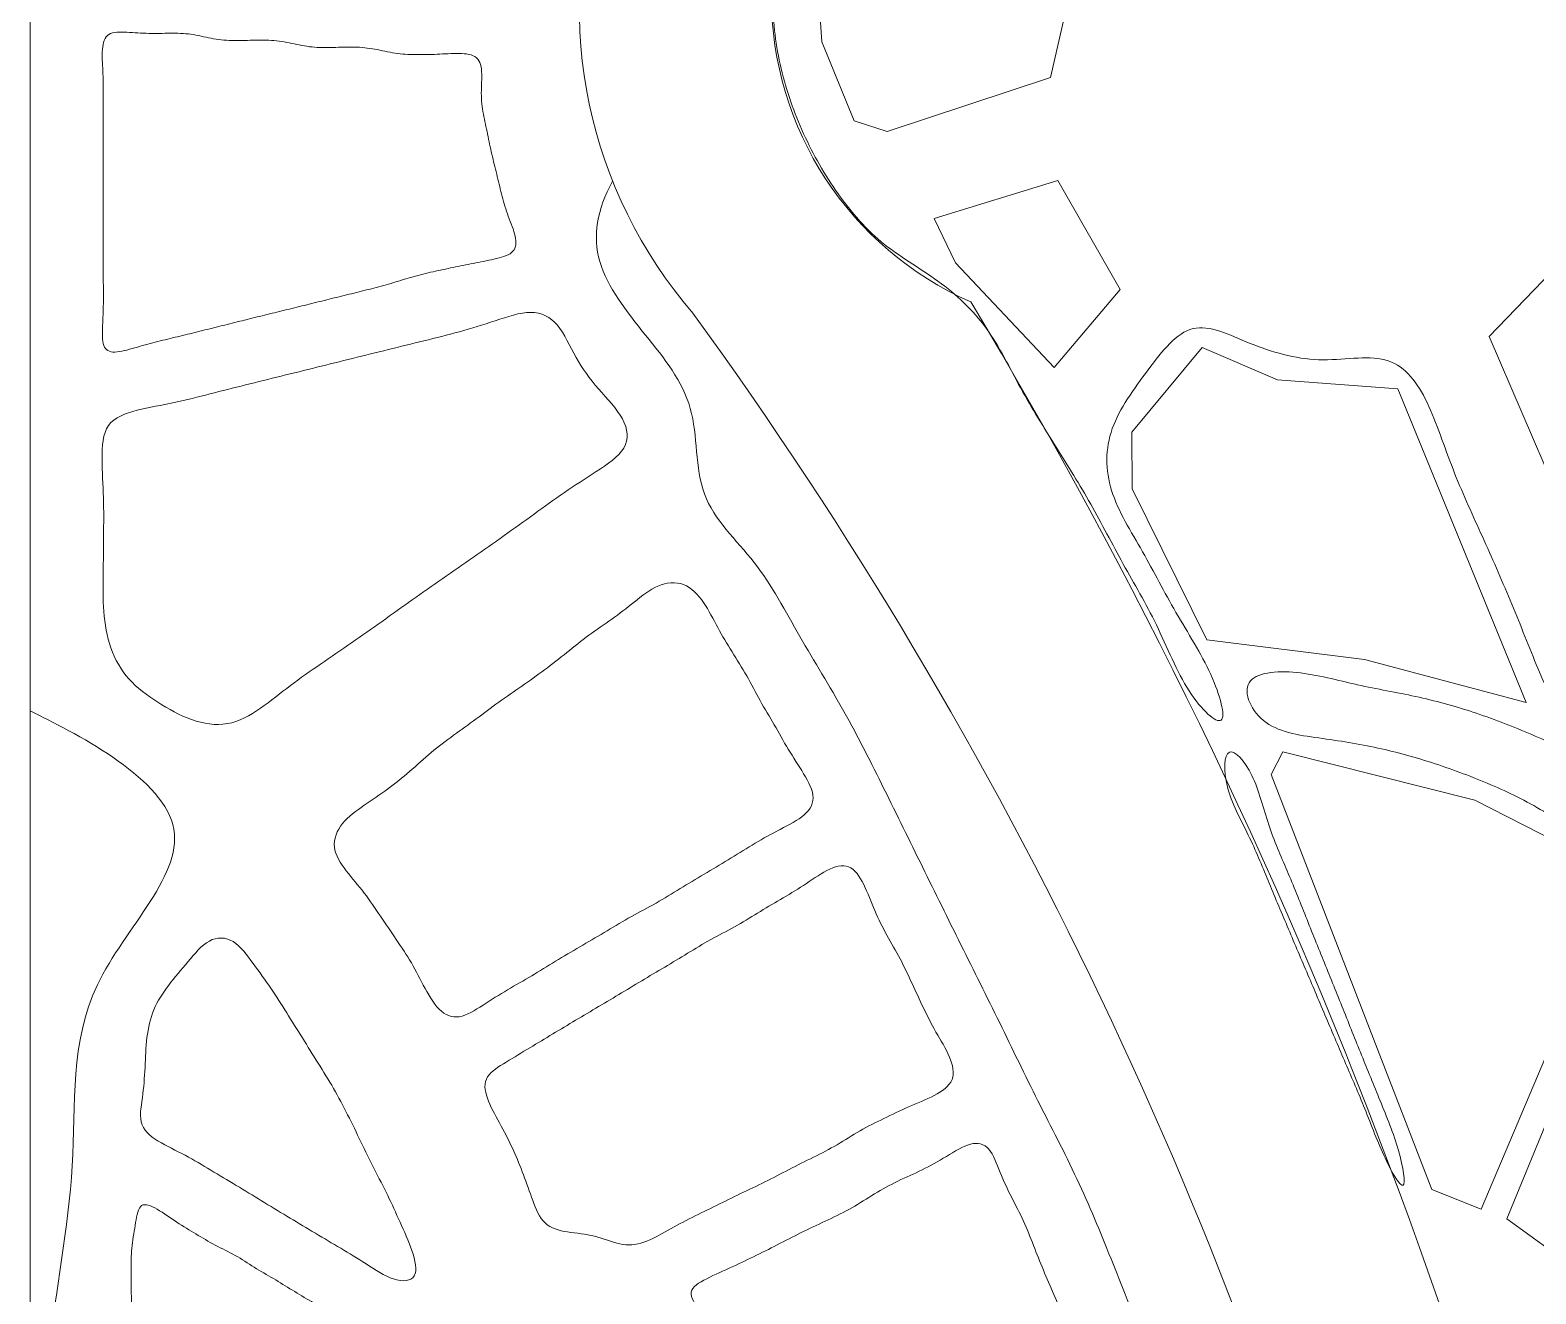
# Model space of a CAD drawing. Header units: inches. Extents: x 36 to 79.2, y 17.3 to 55.9.
# Drawn here: x 36.25 to 43.74, y 41.03 to 47.32 of the extents above; entities that cross this region are included whole.
import ezdxf

# ---------------------------------------------------------------- set-up
doc = ezdxf.new("R2010")
doc.units = ezdxf.units.IN
for name, color, linetype, lineweight in [('01_ORIGINAL_CAD', 7, 'CONTINUOUS', 20), ('02_APPROVED_PDF_OUTLINES', 7, 'CONTINUOUS', 15), ('04_APPROVED_PERIMETER', 7, 'CONTINUOUS', 15), ('10_EXTENSION_MASSES', 7, 'CONTINUOUS', 15), ('15_NEIGHBOURHOOD_CIRCULATION', 7, 'CONTINUOUS', 13)]:
    doc.layers.add(name, color=color, linetype=linetype, lineweight=lineweight)

msp = doc.modelspace()

# ---------------------------------------------------------------- linework, layer by layer
at = {"layer": '01_ORIGINAL_CAD'}
msp.add_line((36.2477, 17.9065), (36.2477, 55.9005), dxfattribs=at)
msp.add_lwpolyline([(44.2832, 37.0838, 0.090917), (40.9305, 45.9685, -0.652582), (40.9305, 49.0108, -0.158741), (45.0035, 48.4251, -0.098355), (47.824, 46.2028), (47.7547, 46.078)], format="xyb", dxfattribs=at)
for centre, radius, start, end in [((41.3118, 47.4341), 2.3302, 105.21607, 220.77153), ((22.064, 33.1953), 21.6191, 354.05829, 36.03187)]:
    msp.add_arc(centre, radius, start, end, dxfattribs=at)
at = {"layer": '02_APPROVED_PDF_OUTLINES'}
for points in [[(42.1156, 48.8275), (42.5279, 48.7742), (42.5463, 48.4821), (42.0754, 48.3181), (41.7021, 48.0207), (41.4607, 47.6668), (41.3279, 47.0855), (40.5143, 46.8165), (40.3496, 46.87), (40.1896, 47.2637), (40.1623, 47.6539), (40.5326, 48.3521), (41.3461, 48.7196)], [(44.1899, 46.8429), (44.8144, 46.8434), (44.8854, 46.7986), (44.8856, 46.6767), (44.2266, 44.2963), (44.1682, 44.2694), (43.5105, 45.7956), (43.9583, 46.259)], [(41.3642, 46.5724), (41.675, 46.0301), (41.3457, 45.6425), (40.8553, 46.1637), (40.7487, 46.3841)], [(42.0824, 45.7409), (42.4577, 45.5804), (43.0562, 45.5357), (43.6963, 43.9738), (42.891, 44.1876), (42.1065, 44.2859), (41.7334, 45.0371), (41.7329, 45.32)], [(42.4844, 43.7282), (43.4405, 43.4873), (44.1757, 43.1121), (43.4709, 41.4507), (43.2266, 41.549), (42.4263, 43.6151)], [(44.3439, 43.0317), (44.601, 42.8384), (44.4433, 42.5962), (43.9402, 41.3617), (43.8289, 41.2362), (43.5985, 41.4028), (44.2062, 42.8794)]]:
    msp.add_lwpolyline(points, close=True, dxfattribs=at)
at = {"layer": '04_APPROVED_PERIMETER'}
for points, knots in [([(41.877, 49.0605), (41.9913, 49.0699), (42.1062, 49.0711), (42.2212, 49.0716), (42.3363, 49.0721), (42.4515, 49.0719), (42.5664, 49.0681), (42.6814, 49.0644), (42.7961, 49.0569), (42.9102, 49.0444), (43.0244, 49.0319), (43.138, 49.0142), (43.2513, 48.9937), (43.3645, 48.9732), (43.4774, 48.95), (43.589, 48.9226), (43.7006, 48.8951), (43.8108, 48.8635), (43.9194, 48.8261), (44.0279, 48.7887), (44.1347, 48.7456), (44.2421, 48.7043), (44.3496, 48.663), (44.4578, 48.6235), (44.565, 48.5816), (44.6723, 48.5397), (44.7786, 48.4955), (44.8814, 48.446), (44.9841, 48.3965), (45.0832, 48.3418), (45.186, 48.2855), (45.2888, 48.2291), (45.3952, 48.1713), (45.493, 48.1098), (45.5907, 48.0483), (45.6798, 47.9832), (45.7112, 47.8947), (45.7426, 47.8062), (45.7163, 47.6943), (45.6793, 47.5833), (45.6423, 47.4723), (45.5947, 47.3623), (45.5453, 47.2566), (45.496, 47.151), (45.445, 47.0497), (45.3963, 46.9463), (45.3477, 46.843), (45.3014, 46.7375), (45.2586, 46.6306), (45.2159, 46.5237), (45.1768, 46.4154), (45.1402, 46.3063), (45.1036, 46.1973), (45.0694, 46.0877), (45.038, 45.9773), (45.0065, 45.8669), (44.9778, 45.7559), (44.9501, 45.6431), (44.9224, 45.5303), (44.8957, 45.4159), (44.8621, 45.3082), (44.8286, 45.2005), (44.7882, 45.0995), (44.7521, 44.9988), (44.716, 44.8981), (44.6841, 44.7978), (44.6631, 44.6896), (44.6422, 44.5813), (44.6321, 44.4651), (44.6149, 44.3499), (44.5977, 44.2346), (44.5735, 44.1202), (44.5452, 44.0015), (44.5169, 43.8829), (44.4846, 43.7599), (44.4208, 43.7022), (44.357, 43.6444), (44.2617, 43.6518), (44.1626, 43.694), (44.0635, 43.7362), (43.9605, 43.8131), (43.8877, 43.9034), (43.815, 43.9936), (43.7724, 44.0972), (43.7296, 44.203), (43.6868, 44.3088), (43.6437, 44.4169), (43.5987, 44.5233), (43.5537, 44.6298), (43.5069, 44.7346), (43.4599, 44.8384), (43.4129, 44.9421), (43.3659, 45.0448), (43.3233, 45.1564), (43.2806, 45.268), (43.2425, 45.3885), (43.193, 45.4856), (43.1435, 45.5828), (43.0827, 45.6567), (42.9921, 45.6802), (42.9014, 45.7036), (42.781, 45.6766), (42.6624, 45.6805), (42.5438, 45.6844), (42.4271, 45.7192), (42.3211, 45.762), (42.2151, 45.8047), (42.1197, 45.8554), (42.0371, 45.8354), (41.9546, 45.8154), (41.8848, 45.7246), (41.814, 45.6303), (41.7431, 45.536), (41.6711, 45.4382), (41.6353, 45.3372), (41.5994, 45.2361), (41.5996, 45.1318), (41.6319, 45.0289), (41.6642, 44.9261), (41.7286, 44.8247), (41.7859, 44.7241), (41.8432, 44.6235), (41.8934, 44.5238), (41.9521, 44.4221), (42.0108, 44.3205), (42.0779, 44.2168), (42.1253, 44.1128), (42.1727, 44.0088), (42.2003, 43.9045), (42.1768, 43.8863), (42.1534, 43.8681), (42.0788, 43.936), (42.0173, 44.0315), (41.9558, 44.1271), (41.9075, 44.2502), (41.8546, 44.3596), (41.8017, 44.4689), (41.7443, 44.5643), (41.6895, 44.6632), (41.6348, 44.7621), (41.5827, 44.8644), (41.5278, 44.9614), (41.4729, 45.0584), (41.4151, 45.1502), (41.3557, 45.2447), (41.2963, 45.3393), (41.2352, 45.4368), (41.1794, 45.5387), (41.1235, 45.6407), (41.0728, 45.7471), (41.0068, 45.8382), (40.9407, 45.9293), (40.8591, 46.0051), (40.7672, 46.0717), (40.6752, 46.1382), (40.5727, 46.1954), (40.4846, 46.2683), (40.3966, 46.3413), (40.3228, 46.43), (40.2578, 46.5247), (40.1927, 46.6193), (40.1363, 46.72), (40.0898, 46.8251), (40.0432, 46.9302), (40.0065, 47.0398), (39.9818, 47.1515), (39.9572, 47.2632), (39.9446, 47.3771), (39.9451, 47.4919), (39.9456, 47.6068), (39.9592, 47.7227), (39.9847, 47.8347), (40.0102, 47.9468), (40.0477, 48.0551), (40.1036, 48.1539), (40.1595, 48.2527), (40.2337, 48.342), (40.3157, 48.423), (40.3977, 48.5041), (40.4873, 48.5769), (40.5813, 48.643), (40.6752, 48.7092), (40.7735, 48.7686), (40.8769, 48.8175), (40.9804, 48.8664), (41.089, 48.9047), (41.1996, 48.9359), (41.3102, 48.9672), (41.4228, 48.9914), (41.5359, 49.0124), (41.6491, 49.0333), (41.7627, 49.051), (41.877, 49.0605)], [0, 0, 0, 0, 0.015625, 0.015625, 0.015625, 0.03125, 0.03125, 0.03125, 0.046875, 0.046875, 0.046875, 0.0625, 0.0625, 0.0625, 0.078125, 0.078125, 0.078125, 0.09375, 0.09375, 0.09375, 0.109375, 0.109375, 0.109375, 0.125, 0.125, 0.125, 0.140625, 0.140625, 0.140625, 0.15625, 0.15625, 0.15625, 0.171875, 0.171875, 0.171875, 0.1875, 0.1875, 0.1875, 0.203125, 0.203125, 0.203125, 0.21875, 0.21875, 0.21875, 0.234375, 0.234375, 0.234375, 0.25, 0.25, 0.25, 0.265625, 0.265625, 0.265625, 0.28125, 0.28125, 0.28125, 0.296875, 0.296875, 0.296875, 0.3125, 0.3125, 0.3125, 0.328125, 0.328125, 0.328125, 0.34375, 0.34375, 0.34375, 0.359375, 0.359375, 0.359375, 0.375, 0.375, 0.375, 0.390625, 0.390625, 0.390625, 0.40625, 0.40625, 0.40625, 0.421875, 0.421875, 0.421875, 0.4375, 0.4375, 0.4375, 0.453125, 0.453125, 0.453125, 0.46875, 0.46875, 0.46875, 0.484375, 0.484375, 0.484375, 0.5, 0.5, 0.5, 0.515625, 0.515625, 0.515625, 0.53125, 0.53125, 0.53125, 0.546875, 0.546875, 0.546875, 0.5625, 0.5625, 0.5625, 0.578125, 0.578125, 0.578125, 0.59375, 0.59375, 0.59375, 0.609375, 0.609375, 0.609375, 0.625, 0.625, 0.625, 0.640625, 0.640625, 0.640625, 0.65625, 0.65625, 0.65625, 0.671875, 0.671875, 0.671875, 0.6875, 0.6875, 0.6875, 0.703125, 0.703125, 0.703125, 0.71875, 0.71875, 0.71875, 0.734375, 0.734375, 0.734375, 0.75, 0.75, 0.75, 0.765625, 0.765625, 0.765625, 0.78125, 0.78125, 0.78125, 0.796875, 0.796875, 0.796875, 0.8125, 0.8125, 0.8125, 0.828125, 0.828125, 0.828125, 0.84375, 0.84375, 0.84375, 0.859375, 0.859375, 0.859375, 0.875, 0.875, 0.875, 0.890625, 0.890625, 0.890625, 0.90625, 0.90625, 0.90625, 0.921875, 0.921875, 0.921875, 0.9375, 0.9375, 0.9375, 0.953125, 0.953125, 0.953125, 0.96875, 0.96875, 0.96875, 0.984375, 0.984375, 0.984375, 1, 1, 1, 1]), ([(42.4006, 43.8743), (42.3267, 43.9274), (42.2854, 44.021), (42.3163, 44.0723), (42.3473, 44.1236), (42.4506, 44.1325), (42.5532, 44.1227), (42.6559, 44.1128), (42.7579, 44.0841), (42.8563, 44.062), (42.9547, 44.0399), (43.0495, 44.0244), (43.1449, 44.0036), (43.2402, 43.9828), (43.3361, 43.9568), (43.4303, 43.9257), (43.5246, 43.8947), (43.6172, 43.8588), (43.7069, 43.8208), (43.7966, 43.7828), (43.8834, 43.7427), (43.9793, 43.7032), (44.0752, 43.6637), (44.1801, 43.6248), (44.2445, 43.5551), (44.309, 43.4855), (44.3328, 43.3851), (44.2966, 43.3272), (44.2603, 43.2694), (44.1639, 43.2541), (44.0705, 43.2788), (43.9772, 43.3034), (43.8868, 43.3681), (43.7987, 43.4217), (43.7107, 43.4754), (43.6248, 43.5182), (43.5357, 43.5571), (43.4466, 43.596), (43.3542, 43.6311), (43.2602, 43.6625), (43.1663, 43.6938), (43.0708, 43.7214), (42.9751, 43.743), (42.8794, 43.7645), (42.7835, 43.78), (42.6823, 43.7942), (42.5811, 43.8083), (42.4745, 43.8211), (42.4006, 43.8743)], [0, 0, 0, 0, 0.0625, 0.0625, 0.0625, 0.125, 0.125, 0.125, 0.1875, 0.1875, 0.1875, 0.25, 0.25, 0.25, 0.3125, 0.3125, 0.3125, 0.375, 0.375, 0.375, 0.4375, 0.4375, 0.4375, 0.5, 0.5, 0.5, 0.5625, 0.5625, 0.5625, 0.625, 0.625, 0.625, 0.6875, 0.6875, 0.6875, 0.75, 0.75, 0.75, 0.8125, 0.8125, 0.8125, 0.875, 0.875, 0.875, 0.9375, 0.9375, 0.9375, 1, 1, 1, 1]), ([(42.2183, 43.726), (42.2453, 43.7379), (42.2952, 43.6824), (42.3305, 43.6095), (42.3659, 43.5367), (42.3867, 43.4467), (42.4136, 43.3652), (42.4405, 43.2837), (42.4735, 43.2108), (42.5053, 43.1358), (42.5372, 43.0608), (42.5679, 42.9838), (42.5987, 42.907), (42.6294, 42.8302), (42.6602, 42.7536), (42.691, 42.6771), (42.7218, 42.6006), (42.7527, 42.5241), (42.7837, 42.4472), (42.8146, 42.3704), (42.8456, 42.2932), (42.876, 42.2179), (42.9063, 42.1426), (42.9362, 42.0692), (42.9686, 41.9903), (43.001, 41.9113), (43.036, 41.8268), (43.0598, 41.7433), (43.0836, 41.6598), (43.0963, 41.5774), (43.0827, 41.5695), (43.0691, 41.5616), (43.0292, 41.6284), (42.9931, 41.7054), (42.9569, 41.7824), (42.9244, 41.8698), (42.8923, 41.9496), (42.8603, 42.0294), (42.8287, 42.1017), (42.7966, 42.1762), (42.7646, 42.2506), (42.7321, 42.3272), (42.6998, 42.4035), (42.6675, 42.4798), (42.6353, 42.5558), (42.603, 42.6317), (42.5708, 42.7076), (42.5384, 42.7835), (42.506, 42.8597), (42.4736, 42.936), (42.4414, 43.0125), (42.4104, 43.0875), (42.3794, 43.1625), (42.3497, 43.2359), (42.312, 43.3136), (42.2744, 43.3913), (42.2286, 43.4733), (42.2079, 43.554), (42.1871, 43.6347), (42.1913, 43.7141), (42.2183, 43.726)], [0, 0, 0, 0, 0.05, 0.05, 0.05, 0.1, 0.1, 0.1, 0.15, 0.15, 0.15, 0.2, 0.2, 0.2, 0.25, 0.25, 0.25, 0.3, 0.3, 0.3, 0.35, 0.35, 0.35, 0.4, 0.4, 0.4, 0.45, 0.45, 0.45, 0.5, 0.5, 0.5, 0.55, 0.55, 0.55, 0.6, 0.6, 0.6, 0.65, 0.65, 0.65, 0.7, 0.7, 0.7, 0.75, 0.75, 0.75, 0.8, 0.8, 0.8, 0.85, 0.85, 0.85, 0.9, 0.9, 0.9, 0.95, 0.95, 0.95, 1, 1, 1, 1])]:
    msp.add_open_spline(points, degree=3, knots=knots, dxfattribs=at)
at = {"layer": '10_EXTENSION_MASSES'}
for points, knots in [([(36.6398, 47.3005), (36.6608, 47.3139), (36.6944, 47.3129), (36.7299, 47.311), (36.7653, 47.3091), (36.8026, 47.3063), (36.8387, 47.3055), (36.8749, 47.3047), (36.9099, 47.3059), (36.9448, 47.3063), (36.9797, 47.3066), (37.0144, 47.306), (37.0483, 47.3012), (37.0821, 47.2965), (37.1151, 47.2876), (37.1487, 47.2813), (37.1822, 47.275), (37.2164, 47.2712), (37.2512, 47.27), (37.286, 47.2689), (37.3214, 47.2703), (37.3568, 47.2714), (37.3921, 47.2724), (37.4273, 47.2731), (37.4616, 47.2698), (37.4959, 47.2666), (37.5293, 47.2595), (37.5627, 47.2527), (37.5961, 47.2459), (37.6296, 47.2394), (37.664, 47.2366), (37.6984, 47.2338), (37.7337, 47.2347), (37.769, 47.2358), (37.8044, 47.2369), (37.8398, 47.2383), (37.8745, 47.2368), (37.9092, 47.2353), (37.9433, 47.2309), (37.9768, 47.2245), (38.0103, 47.2181), (38.0434, 47.2096), (38.0773, 47.205), (38.1111, 47.2004), (38.1458, 47.1996), (38.1808, 47.1996), (38.2158, 47.1996), (38.251, 47.2004), (38.2876, 47.2022), (38.3243, 47.2041), (38.3622, 47.207), (38.3963, 47.2053), (38.4303, 47.2035), (38.4603, 47.1972), (38.4768, 47.1775), (38.4933, 47.1578), (38.4961, 47.1248), (38.496, 47.0895), (38.4959, 47.0541), (38.4928, 47.0164), (38.4945, 46.9809), (38.4963, 46.9454), (38.5028, 46.912), (38.5095, 46.8787), (38.5162, 46.8454), (38.5232, 46.812), (38.5302, 46.7787), (38.5372, 46.7454), (38.5444, 46.7121), (38.5522, 46.679), (38.56, 46.6459), (38.5685, 46.613), (38.5766, 46.5801), (38.5847, 46.5472), (38.5923, 46.5144), (38.6012, 46.4814), (38.6101, 46.4485), (38.6204, 46.4156), (38.6329, 46.3819), (38.6454, 46.3482), (38.66, 46.3138), (38.6648, 46.2844), (38.6696, 46.255), (38.6645, 46.2306), (38.645, 46.2142), (38.6254, 46.1978), (38.5915, 46.1893), (38.557, 46.1815), (38.5225, 46.1738), (38.4875, 46.1667), (38.4536, 46.1599), (38.4196, 46.1531), (38.3868, 46.1466), (38.3537, 46.1398), (38.3206, 46.1331), (38.2872, 46.1261), (38.2539, 46.1186), (38.2206, 46.1111), (38.1873, 46.1031), (38.1544, 46.0938), (38.1216, 46.0846), (38.0893, 46.0741), (38.0568, 46.0644), (38.0243, 46.0547), (37.9918, 46.0457), (37.959, 46.0371), (37.9263, 46.0286), (37.8933, 46.0205), (37.8603, 46.0124), (37.8273, 46.0043), (37.7943, 45.9961), (37.7613, 45.988), (37.7283, 45.9798), (37.6953, 45.9717), (37.6623, 45.9635), (37.6293, 45.9554), (37.5963, 45.9472), (37.5633, 45.939), (37.5303, 45.9309), (37.4973, 45.9227), (37.4643, 45.9146), (37.4313, 45.9065), (37.3983, 45.8984), (37.3653, 45.8902), (37.3323, 45.8821), (37.2993, 45.8739), (37.2663, 45.8656), (37.2334, 45.8574), (37.2004, 45.8491), (37.1674, 45.8409), (37.1344, 45.8326), (37.1014, 45.8244), (37.0684, 45.8162), (37.0354, 45.8081), (37.0024, 45.7999), (36.9696, 45.792), (36.9368, 45.784), (36.9042, 45.7762), (36.8711, 45.7677), (36.8379, 45.7591), (36.8041, 45.75), (36.7691, 45.7399), (36.7341, 45.7298), (36.6979, 45.7189), (36.6702, 45.7185), (36.6425, 45.718), (36.6233, 45.728), (36.6145, 45.7518), (36.6058, 45.7756), (36.6074, 45.8133), (36.6089, 45.8505), (36.6105, 45.8877), (36.6118, 45.9245), (36.6123, 45.9602), (36.6128, 45.9959), (36.6124, 46.0305), (36.6122, 46.0653), (36.612, 46.1001), (36.6119, 46.135), (36.6118, 46.1701), (36.6118, 46.2051), (36.6118, 46.2402), (36.6118, 46.2753), (36.6118, 46.3104), (36.6118, 46.3454), (36.6118, 46.3805), (36.6118, 46.4155), (36.6117, 46.4506), (36.6117, 46.4856), (36.6117, 46.5207), (36.6117, 46.5557), (36.6116, 46.5908), (36.6116, 46.6258), (36.6116, 46.6609), (36.6116, 46.6959), (36.6116, 46.731), (36.6115, 46.7661), (36.6115, 46.8012), (36.6114, 46.8362), (36.6114, 46.8713), (36.6115, 46.9062), (36.6116, 46.9411), (36.6119, 46.9759), (36.6119, 47.0108), (36.6119, 47.0458), (36.6116, 47.081), (36.6099, 47.1178), (36.6082, 47.1547), (36.6051, 47.1932), (36.6078, 47.2263), (36.6104, 47.2594), (36.6188, 47.2871), (36.6398, 47.3005)], [0, 0, 0, 0, 0.015625, 0.015625, 0.015625, 0.03125, 0.03125, 0.03125, 0.046875, 0.046875, 0.046875, 0.0625, 0.0625, 0.0625, 0.078125, 0.078125, 0.078125, 0.09375, 0.09375, 0.09375, 0.109375, 0.109375, 0.109375, 0.125, 0.125, 0.125, 0.140625, 0.140625, 0.140625, 0.15625, 0.15625, 0.15625, 0.171875, 0.171875, 0.171875, 0.1875, 0.1875, 0.1875, 0.203125, 0.203125, 0.203125, 0.21875, 0.21875, 0.21875, 0.234375, 0.234375, 0.234375, 0.25, 0.25, 0.25, 0.265625, 0.265625, 0.265625, 0.28125, 0.28125, 0.28125, 0.296875, 0.296875, 0.296875, 0.3125, 0.3125, 0.3125, 0.328125, 0.328125, 0.328125, 0.34375, 0.34375, 0.34375, 0.359375, 0.359375, 0.359375, 0.375, 0.375, 0.375, 0.390625, 0.390625, 0.390625, 0.40625, 0.40625, 0.40625, 0.421875, 0.421875, 0.421875, 0.4375, 0.4375, 0.4375, 0.453125, 0.453125, 0.453125, 0.46875, 0.46875, 0.46875, 0.484375, 0.484375, 0.484375, 0.5, 0.5, 0.5, 0.515625, 0.515625, 0.515625, 0.53125, 0.53125, 0.53125, 0.546875, 0.546875, 0.546875, 0.5625, 0.5625, 0.5625, 0.578125, 0.578125, 0.578125, 0.59375, 0.59375, 0.59375, 0.609375, 0.609375, 0.609375, 0.625, 0.625, 0.625, 0.640625, 0.640625, 0.640625, 0.65625, 0.65625, 0.65625, 0.671875, 0.671875, 0.671875, 0.6875, 0.6875, 0.6875, 0.703125, 0.703125, 0.703125, 0.71875, 0.71875, 0.71875, 0.734375, 0.734375, 0.734375, 0.75, 0.75, 0.75, 0.765625, 0.765625, 0.765625, 0.78125, 0.78125, 0.78125, 0.796875, 0.796875, 0.796875, 0.8125, 0.8125, 0.8125, 0.828125, 0.828125, 0.828125, 0.84375, 0.84375, 0.84375, 0.859375, 0.859375, 0.859375, 0.875, 0.875, 0.875, 0.890625, 0.890625, 0.890625, 0.90625, 0.90625, 0.90625, 0.921875, 0.921875, 0.921875, 0.9375, 0.9375, 0.9375, 0.953125, 0.953125, 0.953125, 0.96875, 0.96875, 0.96875, 0.984375, 0.984375, 0.984375, 1, 1, 1, 1]), ([(36.6381, 45.3528), (36.6671, 45.3934), (36.7214, 45.4133), (36.7805, 45.4285), (36.8396, 45.4437), (36.9035, 45.4542), (36.9647, 45.4671), (37.0259, 45.48), (37.0843, 45.4954), (37.143, 45.5104), (37.2017, 45.5255), (37.2608, 45.5403), (37.32, 45.555), (37.3791, 45.5697), (37.4384, 45.5843), (37.4977, 45.599), (37.5569, 45.6136), (37.6161, 45.6283), (37.6753, 45.643), (37.7345, 45.6577), (37.7937, 45.6723), (37.8529, 45.687), (37.9121, 45.7017), (37.9713, 45.7164), (38.0306, 45.731), (38.0898, 45.7456), (38.1491, 45.7602), (38.2082, 45.7747), (38.2672, 45.7891), (38.326, 45.8035), (38.3848, 45.8198), (38.4436, 45.8361), (38.5023, 45.8543), (38.563, 45.8743), (38.6238, 45.8944), (38.6864, 45.9161), (38.7398, 45.916), (38.7933, 45.9158), (38.8375, 45.8937), (38.8726, 45.8519), (38.9078, 45.81), (38.9339, 45.7484), (38.9654, 45.6922), (38.9969, 45.6361), (39.0339, 45.5854), (39.0771, 45.5353), (39.1202, 45.4853), (39.1697, 45.4358), (39.1967, 45.3856), (39.2238, 45.3355), (39.2284, 45.2848), (39.2027, 45.2408), (39.177, 45.1969), (39.1208, 45.1598), (39.0661, 45.1241), (39.0115, 45.0884), (38.9584, 45.0542), (38.9073, 45.0192), (38.8562, 44.9841), (38.8071, 44.9481), (38.7575, 44.9122), (38.7078, 44.8763), (38.6576, 44.8404), (38.6071, 44.8044), (38.5566, 44.7684), (38.5057, 44.7324), (38.4546, 44.6969), (38.4036, 44.6614), (38.3524, 44.6264), (38.3016, 44.5913), (38.2508, 44.5562), (38.2004, 44.521), (38.1503, 44.4853), (38.1001, 44.4496), (38.0502, 44.4134), (37.9997, 44.3773), (37.9492, 44.3413), (37.8981, 44.3053), (37.847, 44.27), (37.796, 44.2346), (37.7448, 44.1997), (37.6941, 44.1649), (37.6433, 44.1301), (37.5929, 44.0954), (37.5435, 44.058), (37.4941, 44.0206), (37.4456, 43.9805), (37.394, 43.945), (37.3424, 43.9095), (37.2877, 43.8785), (37.2297, 43.8682), (37.1716, 43.8578), (37.1103, 43.8679), (37.0516, 43.8887), (36.9928, 43.9095), (36.9366, 43.9409), (36.8833, 43.9751), (36.83, 44.0092), (36.7796, 44.0461), (36.7395, 44.0909), (36.6994, 44.1358), (36.6697, 44.1887), (36.6496, 44.2457), (36.6295, 44.3027), (36.619, 44.3639), (36.6143, 44.4261), (36.6096, 44.4883), (36.6107, 44.5515), (36.6115, 44.6146), (36.6123, 44.6778), (36.6129, 44.7408), (36.6135, 44.8034), (36.6141, 44.8661), (36.6146, 44.9283), (36.6127, 44.9926), (36.6107, 45.0569), (36.6062, 45.1233), (36.6058, 45.1871), (36.6054, 45.2509), (36.6091, 45.3122), (36.6381, 45.3528)], [0, 0, 0, 0, 0.025, 0.025, 0.025, 0.05, 0.05, 0.05, 0.075, 0.075, 0.075, 0.1, 0.1, 0.1, 0.125, 0.125, 0.125, 0.15, 0.15, 0.15, 0.175, 0.175, 0.175, 0.2, 0.2, 0.2, 0.225, 0.225, 0.225, 0.25, 0.25, 0.25, 0.275, 0.275, 0.275, 0.3, 0.3, 0.3, 0.325, 0.325, 0.325, 0.35, 0.35, 0.35, 0.375, 0.375, 0.375, 0.4, 0.4, 0.4, 0.425, 0.425, 0.425, 0.45, 0.45, 0.45, 0.475, 0.475, 0.475, 0.5, 0.5, 0.5, 0.525, 0.525, 0.525, 0.55, 0.55, 0.55, 0.575, 0.575, 0.575, 0.6, 0.6, 0.6, 0.625, 0.625, 0.625, 0.65, 0.65, 0.65, 0.675, 0.675, 0.675, 0.7, 0.7, 0.7, 0.725, 0.725, 0.725, 0.75, 0.75, 0.75, 0.775, 0.775, 0.775, 0.8, 0.8, 0.8, 0.825, 0.825, 0.825, 0.85, 0.85, 0.85, 0.875, 0.875, 0.875, 0.9, 0.9, 0.9, 0.925, 0.925, 0.925, 0.95, 0.95, 0.95, 0.975, 0.975, 0.975, 1, 1, 1, 1]), ([(37.7627, 43.2531), (37.7582, 43.2936), (37.775, 43.3355), (37.8035, 43.3708), (37.8319, 43.406), (37.8719, 43.4346), (37.9113, 43.4618), (37.9507, 43.489), (37.9896, 43.5148), (38.0272, 43.5424), (38.0649, 43.57), (38.1014, 43.5994), (38.1371, 43.6304), (38.1729, 43.6614), (38.2079, 43.6941), (38.2441, 43.7244), (38.2804, 43.7547), (38.3179, 43.7826), (38.3556, 43.8101), (38.3933, 43.8375), (38.4311, 43.8645), (38.4686, 43.8921), (38.5061, 43.9197), (38.5432, 43.9479), (38.5809, 43.9752), (38.6186, 44.0024), (38.6569, 44.0288), (38.6951, 44.0553), (38.7333, 44.0819), (38.7715, 44.1086), (38.8089, 44.1364), (38.8464, 44.1642), (38.8832, 44.193), (38.9196, 44.2222), (38.956, 44.2515), (38.9921, 44.2812), (39.0294, 44.3087), (39.0668, 44.3362), (39.1055, 44.3614), (39.1432, 44.3884), (39.1809, 44.4153), (39.2176, 44.444), (39.2551, 44.4739), (39.2926, 44.5038), (39.331, 44.5349), (39.3731, 44.5529), (39.4152, 44.571), (39.461, 44.5759), (39.5005, 44.5608), (39.54, 44.5457), (39.5732, 44.5106), (39.6003, 44.4712), (39.6274, 44.4319), (39.6483, 44.3883), (39.6708, 44.3467), (39.6934, 44.305), (39.7175, 44.2654), (39.7422, 44.2258), (39.7668, 44.1863), (39.7919, 44.147), (39.815, 44.1062), (39.8381, 44.0655), (39.8593, 44.0235), (39.8821, 43.9827), (39.905, 43.9419), (39.9295, 43.9024), (39.9526, 43.8624), (39.9758, 43.8225), (39.9975, 43.782), (40.022, 43.7415), (40.0465, 43.701), (40.0736, 43.6604), (40.0984, 43.6189), (40.1233, 43.5774), (40.1459, 43.535), (40.1459, 43.4984), (40.1459, 43.4618), (40.1233, 43.431), (40.089, 43.4046), (40.0548, 43.3781), (40.0089, 43.3561), (39.9656, 43.3334), (39.9224, 43.3108), (39.8817, 43.2876), (39.8417, 43.2636), (39.8018, 43.2397), (39.7625, 43.2149), (39.7229, 43.1906), (39.6833, 43.1663), (39.6434, 43.1424), (39.6035, 43.1186), (39.5636, 43.0948), (39.5237, 43.0709), (39.4841, 43.0467), (39.4444, 43.0224), (39.4049, 42.9979), (39.3642, 42.9748), (39.3235, 42.9518), (39.2817, 42.9304), (39.2408, 42.9076), (39.1999, 42.8848), (39.16, 42.8607), (39.1199, 42.8369), (39.0799, 42.8131), (39.0398, 42.7896), (38.9995, 42.766), (38.9592, 42.7424), (38.9187, 42.7187), (38.8787, 42.6944), (38.8387, 42.6702), (38.7992, 42.6454), (38.7595, 42.6216), (38.7198, 42.5979), (38.68, 42.575), (38.6396, 42.5514), (38.5993, 42.5278), (38.5585, 42.5035), (38.5177, 42.4771), (38.4768, 42.4507), (38.4358, 42.4223), (38.3982, 42.4121), (38.3605, 42.4019), (38.3263, 42.4098), (38.2956, 42.436), (38.265, 42.4622), (38.2381, 42.5067), (38.214, 42.5502), (38.19, 42.5937), (38.169, 42.6363), (38.1457, 42.6766), (38.1224, 42.7168), (38.0968, 42.7547), (38.0708, 42.7931), (38.0448, 42.8314), (38.0184, 42.8702), (37.9922, 42.909), (37.966, 42.9479), (37.94, 42.9867), (37.9112, 43.0243), (37.8823, 43.0619), (37.8506, 43.0982), (37.8219, 43.1359), (37.7931, 43.1735), (37.7672, 43.2126), (37.7627, 43.2531)], [0, 0, 0, 0, 0.020833, 0.020833, 0.020833, 0.041667, 0.041667, 0.041667, 0.0625, 0.0625, 0.0625, 0.083333, 0.083333, 0.083333, 0.104167, 0.104167, 0.104167, 0.125, 0.125, 0.125, 0.145833, 0.145833, 0.145833, 0.166667, 0.166667, 0.166667, 0.1875, 0.1875, 0.1875, 0.208333, 0.208333, 0.208333, 0.229167, 0.229167, 0.229167, 0.25, 0.25, 0.25, 0.270833, 0.270833, 0.270833, 0.291667, 0.291667, 0.291667, 0.3125, 0.3125, 0.3125, 0.333333, 0.333333, 0.333333, 0.354167, 0.354167, 0.354167, 0.375, 0.375, 0.375, 0.395833, 0.395833, 0.395833, 0.416667, 0.416667, 0.416667, 0.4375, 0.4375, 0.4375, 0.458333, 0.458333, 0.458333, 0.479167, 0.479167, 0.479167, 0.5, 0.5, 0.5, 0.520833, 0.520833, 0.520833, 0.541667, 0.541667, 0.541667, 0.5625, 0.5625, 0.5625, 0.583333, 0.583333, 0.583333, 0.604167, 0.604167, 0.604167, 0.625, 0.625, 0.625, 0.645833, 0.645833, 0.645833, 0.666667, 0.666667, 0.666667, 0.6875, 0.6875, 0.6875, 0.708333, 0.708333, 0.708333, 0.729167, 0.729167, 0.729167, 0.75, 0.75, 0.75, 0.770833, 0.770833, 0.770833, 0.791667, 0.791667, 0.791667, 0.8125, 0.8125, 0.8125, 0.833333, 0.833333, 0.833333, 0.854167, 0.854167, 0.854167, 0.875, 0.875, 0.875, 0.895833, 0.895833, 0.895833, 0.916667, 0.916667, 0.916667, 0.9375, 0.9375, 0.9375, 0.958333, 0.958333, 0.958333, 0.979167, 0.979167, 0.979167, 1, 1, 1, 1]), ([(38.519, 42.098), (38.5323, 42.1286), (38.5666, 42.1511), (38.604, 42.1744), (38.6414, 42.1978), (38.6819, 42.222), (38.721, 42.2455), (38.7601, 42.269), (38.7978, 42.2918), (38.8356, 42.3146), (38.8734, 42.3374), (38.9113, 42.3601), (38.9493, 42.3829), (38.9874, 42.4056), (39.0256, 42.4283), (39.0638, 42.451), (39.102, 42.4737), (39.1402, 42.4963), (39.1783, 42.5192), (39.2164, 42.542), (39.2543, 42.5651), (39.2924, 42.5879), (39.3305, 42.6107), (39.3688, 42.6333), (39.4069, 42.656), (39.4451, 42.6786), (39.4832, 42.7014), (39.5211, 42.7246), (39.5591, 42.7477), (39.5969, 42.7712), (39.636, 42.7929), (39.6751, 42.8146), (39.7155, 42.8344), (39.7545, 42.8562), (39.7936, 42.8781), (39.8313, 42.9019), (39.8692, 42.925), (39.907, 42.948), (39.9451, 42.9704), (39.9831, 42.9928), (40.0211, 43.0151), (40.0591, 43.0375), (40.0977, 43.0628), (40.1362, 43.0882), (40.1754, 43.1166), (40.2142, 43.1365), (40.253, 43.1564), (40.2914, 43.1678), (40.3226, 43.1555), (40.3538, 43.1433), (40.3777, 43.1073), (40.3978, 43.0665), (40.4179, 43.0256), (40.4342, 42.9798), (40.4526, 42.9371), (40.4709, 42.8943), (40.4915, 42.8545), (40.5133, 42.8151), (40.5351, 42.7756), (40.5582, 42.7366), (40.5793, 42.6966), (40.6004, 42.6565), (40.6196, 42.6155), (40.6384, 42.5747), (40.6571, 42.534), (40.6755, 42.4934), (40.6948, 42.4532), (40.7141, 42.413), (40.7344, 42.3732), (40.7573, 42.3327), (40.7803, 42.2923), (40.806, 42.2512), (40.8235, 42.2103), (40.841, 42.1693), (40.8504, 42.1284), (40.8372, 42.0955), (40.8241, 42.0626), (40.7883, 42.0377), (40.748, 42.0167), (40.7077, 41.9957), (40.663, 41.9787), (40.6207, 41.9601), (40.5784, 41.9416), (40.5385, 41.9215), (40.4984, 41.9018), (40.4583, 41.8822), (40.418, 41.863), (40.3793, 41.841), (40.3407, 41.8189), (40.3037, 41.7941), (40.2653, 41.7717), (40.227, 41.7492), (40.1872, 41.7293), (40.147, 41.7092), (40.1068, 41.6891), (40.0662, 41.6689), (40.026, 41.6481), (39.9857, 41.6274), (39.9458, 41.6061), (39.9056, 41.586), (39.8654, 41.5659), (39.8249, 41.5471), (39.7846, 41.5278), (39.7443, 41.5085), (39.7043, 41.4887), (39.6643, 41.469), (39.6242, 41.4494), (39.5841, 41.43), (39.544, 41.4097), (39.504, 41.3894), (39.4639, 41.3683), (39.4238, 41.3457), (39.3837, 41.3231), (39.3436, 41.2991), (39.3035, 41.2857), (39.2635, 41.2723), (39.2235, 41.2694), (39.183, 41.2776), (39.1426, 41.2859), (39.1016, 41.3053), (39.0578, 41.3164), (39.014, 41.3274), (38.9674, 41.3301), (38.9238, 41.337), (38.8803, 41.3438), (38.8399, 41.3548), (38.8113, 41.3817), (38.7828, 41.4086), (38.7661, 41.4514), (38.7502, 41.4942), (38.7344, 41.5371), (38.7194, 41.58), (38.7037, 41.6215), (38.688, 41.663), (38.6717, 41.703), (38.6536, 41.7432), (38.6355, 41.7833), (38.6156, 41.8236), (38.5933, 41.8647), (38.5709, 41.9058), (38.5461, 41.9478), (38.5298, 41.9882), (38.5135, 42.0286), (38.5057, 42.0674), (38.519, 42.098)], [0, 0, 0, 0, 0.020833, 0.020833, 0.020833, 0.041667, 0.041667, 0.041667, 0.0625, 0.0625, 0.0625, 0.083333, 0.083333, 0.083333, 0.104167, 0.104167, 0.104167, 0.125, 0.125, 0.125, 0.145833, 0.145833, 0.145833, 0.166667, 0.166667, 0.166667, 0.1875, 0.1875, 0.1875, 0.208333, 0.208333, 0.208333, 0.229167, 0.229167, 0.229167, 0.25, 0.25, 0.25, 0.270833, 0.270833, 0.270833, 0.291667, 0.291667, 0.291667, 0.3125, 0.3125, 0.3125, 0.333333, 0.333333, 0.333333, 0.354167, 0.354167, 0.354167, 0.375, 0.375, 0.375, 0.395833, 0.395833, 0.395833, 0.416667, 0.416667, 0.416667, 0.4375, 0.4375, 0.4375, 0.458333, 0.458333, 0.458333, 0.479167, 0.479167, 0.479167, 0.5, 0.5, 0.5, 0.520833, 0.520833, 0.520833, 0.541667, 0.541667, 0.541667, 0.5625, 0.5625, 0.5625, 0.583333, 0.583333, 0.583333, 0.604167, 0.604167, 0.604167, 0.625, 0.625, 0.625, 0.645833, 0.645833, 0.645833, 0.666667, 0.666667, 0.666667, 0.6875, 0.6875, 0.6875, 0.708333, 0.708333, 0.708333, 0.729167, 0.729167, 0.729167, 0.75, 0.75, 0.75, 0.770833, 0.770833, 0.770833, 0.791667, 0.791667, 0.791667, 0.8125, 0.8125, 0.8125, 0.833333, 0.833333, 0.833333, 0.854167, 0.854167, 0.854167, 0.875, 0.875, 0.875, 0.895833, 0.895833, 0.895833, 0.916667, 0.916667, 0.916667, 0.9375, 0.9375, 0.9375, 0.958333, 0.958333, 0.958333, 0.979167, 0.979167, 0.979167, 1, 1, 1, 1]), ([(36.805, 41.8702), (36.7903, 41.9078), (36.8001, 41.9558), (36.8068, 42.0054), (36.8136, 42.055), (36.8172, 42.1062), (36.8198, 42.1565), (36.8223, 42.2069), (36.8238, 42.2562), (36.8296, 42.3046), (36.8355, 42.3529), (36.8457, 42.4002), (36.8638, 42.4437), (36.882, 42.4871), (36.9081, 42.5267), (36.9377, 42.5656), (36.9672, 42.6044), (37.0001, 42.6425), (37.0337, 42.6827), (37.0673, 42.723), (37.1015, 42.7653), (37.14, 42.7859), (37.1785, 42.8066), (37.2212, 42.8056), (37.2585, 42.7828), (37.2958, 42.76), (37.3277, 42.7154), (37.3583, 42.6733), (37.389, 42.6312), (37.4185, 42.5916), (37.446, 42.5513), (37.4735, 42.5109), (37.499, 42.4698), (37.525, 42.4283), (37.5509, 42.3869), (37.5773, 42.3452), (37.6034, 42.3033), (37.6296, 42.2614), (37.6555, 42.2193), (37.6815, 42.1775), (37.7075, 42.1357), (37.7337, 42.0942), (37.7583, 42.0515), (37.7829, 42.0087), (37.8061, 41.9649), (37.8286, 41.9204), (37.8511, 41.8759), (37.8729, 41.8308), (37.8946, 41.7858), (37.9163, 41.7407), (37.9378, 41.6957), (37.9604, 41.6513), (37.983, 41.6069), (38.0066, 41.5631), (38.028, 41.5192), (38.0495, 41.4754), (38.0687, 41.4315), (38.0894, 41.3859), (38.11, 41.3404), (38.1321, 41.2932), (38.1486, 41.2444), (38.1651, 41.1956), (38.1761, 41.1451), (38.1603, 41.1184), (38.1444, 41.0916), (38.1018, 41.0886), (38.0569, 41.1031), (38.0121, 41.1176), (37.9651, 41.1496), (37.921, 41.1779), (37.877, 41.2063), (37.8358, 41.231), (37.7942, 41.2558), (37.7526, 41.2805), (37.7106, 41.3054), (37.6684, 41.3305), (37.6263, 41.3556), (37.5841, 41.381), (37.542, 41.4063), (37.4999, 41.4316), (37.458, 41.4568), (37.416, 41.4824), (37.3741, 41.5081), (37.3322, 41.5342), (37.2898, 41.5597), (37.2475, 41.5851), (37.2047, 41.6099), (37.1629, 41.6353), (37.121, 41.6606), (37.0801, 41.6864), (37.0361, 41.7102), (36.992, 41.7341), (36.9449, 41.7559), (36.9018, 41.7805), (36.8587, 41.8051), (36.8196, 41.8325), (36.805, 41.8702)], [0, 0, 0, 0, 0.03125, 0.03125, 0.03125, 0.0625, 0.0625, 0.0625, 0.09375, 0.09375, 0.09375, 0.125, 0.125, 0.125, 0.15625, 0.15625, 0.15625, 0.1875, 0.1875, 0.1875, 0.21875, 0.21875, 0.21875, 0.25, 0.25, 0.25, 0.28125, 0.28125, 0.28125, 0.3125, 0.3125, 0.3125, 0.34375, 0.34375, 0.34375, 0.375, 0.375, 0.375, 0.40625, 0.40625, 0.40625, 0.4375, 0.4375, 0.4375, 0.46875, 0.46875, 0.46875, 0.5, 0.5, 0.5, 0.53125, 0.53125, 0.53125, 0.5625, 0.5625, 0.5625, 0.59375, 0.59375, 0.59375, 0.625, 0.625, 0.625, 0.65625, 0.65625, 0.65625, 0.6875, 0.6875, 0.6875, 0.71875, 0.71875, 0.71875, 0.75, 0.75, 0.75, 0.78125, 0.78125, 0.78125, 0.8125, 0.8125, 0.8125, 0.84375, 0.84375, 0.84375, 0.875, 0.875, 0.875, 0.90625, 0.90625, 0.90625, 0.9375, 0.9375, 0.9375, 0.96875, 0.96875, 0.96875, 1, 1, 1, 1]), ([(39.5386, 41.0373), (39.5434, 41.0638), (39.5771, 41.0843), (39.6165, 41.1044), (39.6558, 41.1246), (39.7009, 41.1442), (39.743, 41.1635), (39.7852, 41.1828), (39.8245, 41.2017), (39.8638, 41.2211), (39.9031, 41.2404), (39.9425, 41.2602), (39.9819, 41.2805), (40.0213, 41.3007), (40.0608, 41.3215), (40.1006, 41.341), (40.1404, 41.3605), (40.1806, 41.3788), (40.2206, 41.3976), (40.2605, 41.4165), (40.3001, 41.4358), (40.3384, 41.4577), (40.3767, 41.4796), (40.4136, 41.5039), (40.4516, 41.5269), (40.4895, 41.5498), (40.5286, 41.5714), (40.5683, 41.5907), (40.608, 41.61), (40.6485, 41.627), (40.6885, 41.6466), (40.7285, 41.6662), (40.7681, 41.6884), (40.809, 41.7131), (40.8499, 41.7377), (40.8921, 41.7648), (40.9289, 41.7743), (40.9658, 41.7837), (40.9972, 41.7755), (41.0206, 41.7488), (41.0439, 41.7221), (41.0593, 41.6769), (41.0768, 41.6336), (41.0942, 41.5903), (41.1139, 41.549), (41.1342, 41.509), (41.1545, 41.469), (41.1755, 41.4303), (41.1937, 41.3905), (41.2119, 41.3508), (41.2272, 41.3099), (41.243, 41.2692), (41.2588, 41.2285), (41.2751, 41.1879), (41.2919, 41.1474), (41.3088, 41.1069), (41.3263, 41.0665), (41.3443, 41.0263), (41.3622, 40.9861), (41.3807, 40.9461), (41.3977, 40.9057), (41.4147, 40.8653), (41.4303, 40.8246), (41.4462, 40.7838), (41.462, 40.7431), (41.478, 40.7023), (41.4942, 40.6618), (41.5104, 40.6212), (41.5266, 40.5809), (41.5431, 40.5404), (41.5595, 40.5), (41.5761, 40.4595), (41.5922, 40.4192), (41.6084, 40.3788), (41.6241, 40.3387), (41.6403, 40.2982), (41.6564, 40.2577), (41.673, 40.2168), (41.6901, 40.1734), (41.7073, 40.13), (41.725, 40.0841), (41.7261, 40.0473), (41.7273, 40.0106), (41.7118, 39.983), (41.6799, 39.9727), (41.6481, 39.9625), (41.5998, 39.9694), (41.5538, 39.9784), (41.5079, 39.9874), (41.4641, 39.9983), (41.4212, 40.0079), (41.3783, 40.0175), (41.3362, 40.0258), (41.2938, 40.0342), (41.2515, 40.0425), (41.2088, 40.0509), (41.1664, 40.0604), (41.124, 40.0699), (41.0818, 40.0805), (41.0395, 40.0913), (40.9973, 40.102), (40.9551, 40.1128), (40.913, 40.1234), (40.8709, 40.134), (40.8289, 40.1445), (40.7871, 40.1562), (40.7453, 40.1679), (40.7039, 40.1807), (40.6622, 40.1929), (40.6206, 40.205), (40.5787, 40.2165), (40.537, 40.2285), (40.4952, 40.2405), (40.4536, 40.253), (40.4118, 40.2646), (40.3699, 40.2762), (40.3278, 40.2869), (40.2861, 40.2993), (40.2445, 40.3117), (40.2033, 40.3258), (40.1621, 40.3394), (40.121, 40.353), (40.0798, 40.3661), (40.0364, 40.3766), (39.9931, 40.3871), (39.9477, 40.3951), (39.907, 40.4085), (39.8663, 40.422), (39.8303, 40.441), (39.8084, 40.4718), (39.7866, 40.5027), (39.7788, 40.5454), (39.769, 40.5882), (39.7591, 40.6311), (39.7471, 40.674), (39.7316, 40.7152), (39.7161, 40.7564), (39.6971, 40.7958), (39.6716, 40.834), (39.6461, 40.8721), (39.6141, 40.9091), (39.5861, 40.9437), (39.558, 40.9784), (39.5338, 41.0108), (39.5386, 41.0373)], [0, 0, 0, 0, 0.020833, 0.020833, 0.020833, 0.041667, 0.041667, 0.041667, 0.0625, 0.0625, 0.0625, 0.083333, 0.083333, 0.083333, 0.104167, 0.104167, 0.104167, 0.125, 0.125, 0.125, 0.145833, 0.145833, 0.145833, 0.166667, 0.166667, 0.166667, 0.1875, 0.1875, 0.1875, 0.208333, 0.208333, 0.208333, 0.229167, 0.229167, 0.229167, 0.25, 0.25, 0.25, 0.270833, 0.270833, 0.270833, 0.291667, 0.291667, 0.291667, 0.3125, 0.3125, 0.3125, 0.333333, 0.333333, 0.333333, 0.354167, 0.354167, 0.354167, 0.375, 0.375, 0.375, 0.395833, 0.395833, 0.395833, 0.416667, 0.416667, 0.416667, 0.4375, 0.4375, 0.4375, 0.458333, 0.458333, 0.458333, 0.479167, 0.479167, 0.479167, 0.5, 0.5, 0.5, 0.520833, 0.520833, 0.520833, 0.541667, 0.541667, 0.541667, 0.5625, 0.5625, 0.5625, 0.583333, 0.583333, 0.583333, 0.604167, 0.604167, 0.604167, 0.625, 0.625, 0.625, 0.645833, 0.645833, 0.645833, 0.666667, 0.666667, 0.666667, 0.6875, 0.6875, 0.6875, 0.708333, 0.708333, 0.708333, 0.729167, 0.729167, 0.729167, 0.75, 0.75, 0.75, 0.770833, 0.770833, 0.770833, 0.791667, 0.791667, 0.791667, 0.8125, 0.8125, 0.8125, 0.833333, 0.833333, 0.833333, 0.854167, 0.854167, 0.854167, 0.875, 0.875, 0.875, 0.895833, 0.895833, 0.895833, 0.916667, 0.916667, 0.916667, 0.9375, 0.9375, 0.9375, 0.958333, 0.958333, 0.958333, 0.979167, 0.979167, 0.979167, 1, 1, 1, 1]), ([(36.7681, 40.0492), (36.75, 40.064), (36.7477, 40.0966), (36.748, 40.1337), (36.7482, 40.1708), (36.7509, 40.2124), (36.752, 40.2517), (36.7531, 40.2911), (36.7526, 40.3283), (36.7523, 40.3657), (36.7519, 40.4031), (36.7518, 40.4407), (36.7518, 40.4784), (36.7518, 40.5161), (36.7518, 40.554), (36.7518, 40.5918), (36.7518, 40.6296), (36.7518, 40.6673), (36.7517, 40.705), (36.7517, 40.7428), (36.7517, 40.7805), (36.7517, 40.8183), (36.7516, 40.856), (36.7516, 40.8938), (36.7517, 40.9315), (36.7517, 40.9693), (36.7518, 41.0071), (36.7515, 41.0449), (36.7511, 41.0828), (36.7503, 41.1207), (36.7504, 41.158), (36.7505, 41.1954), (36.7515, 41.2322), (36.7555, 41.27), (36.7596, 41.3079), (36.7668, 41.3468), (36.7732, 41.3839), (36.7796, 41.421), (36.7852, 41.4563), (36.8025, 41.4681), (36.8199, 41.4799), (36.849, 41.4682), (36.8804, 41.45), (36.9118, 41.4318), (36.9455, 41.4072), (36.978, 41.3858), (37.0105, 41.3644), (37.0419, 41.3462), (37.0733, 41.3273), (37.1047, 41.3084), (37.1361, 41.2889), (37.1691, 41.2715), (37.2021, 41.2541), (37.2366, 41.2388), (37.269, 41.2205), (37.3014, 41.2021), (37.3317, 41.1808), (37.3631, 41.1612), (37.3944, 41.1416), (37.4268, 41.1238), (37.4586, 41.105), (37.4905, 41.0861), (37.5217, 41.0662), (37.5533, 41.047), (37.5848, 41.0278), (37.6166, 41.0092), (37.6481, 40.9904), (37.6796, 40.9715), (37.7108, 40.9524), (37.7437, 40.9337), (37.7765, 40.9149), (37.811, 40.8966), (37.8428, 40.8775), (37.8747, 40.8584), (37.9037, 40.8385), (37.915, 40.8122), (37.9262, 40.7859), (37.9195, 40.7532), (37.9067, 40.7193), (37.8938, 40.6854), (37.8747, 40.6503), (37.8622, 40.615), (37.8496, 40.5796), (37.8436, 40.5439), (37.8376, 40.5074), (37.8317, 40.4709), (37.8258, 40.4336), (37.822, 40.3958), (37.8183, 40.3581), (37.8166, 40.3199), (37.8005, 40.294), (37.7845, 40.268), (37.754, 40.2544), (37.7194, 40.2446), (37.6848, 40.2348), (37.6461, 40.2289), (37.6092, 40.2214), (37.5723, 40.2139), (37.5372, 40.2048), (37.502, 40.1958), (37.4668, 40.1868), (37.4315, 40.1779), (37.3961, 40.1688), (37.3607, 40.1598), (37.3253, 40.1507), (37.2897, 40.1424), (37.2541, 40.134), (37.2183, 40.1265), (37.1824, 40.1195), (37.1465, 40.1126), (37.1105, 40.1061), (37.0751, 40.0982), (37.0398, 40.0904), (37.005, 40.0811), (36.9683, 40.0713), (36.9315, 40.0615), (36.8927, 40.0511), (36.8564, 40.0444), (36.82, 40.0376), (36.7862, 40.0345), (36.7681, 40.0492)], [0, 0, 0, 0, 0.025, 0.025, 0.025, 0.05, 0.05, 0.05, 0.075, 0.075, 0.075, 0.1, 0.1, 0.1, 0.125, 0.125, 0.125, 0.15, 0.15, 0.15, 0.175, 0.175, 0.175, 0.2, 0.2, 0.2, 0.225, 0.225, 0.225, 0.25, 0.25, 0.25, 0.275, 0.275, 0.275, 0.3, 0.3, 0.3, 0.325, 0.325, 0.325, 0.35, 0.35, 0.35, 0.375, 0.375, 0.375, 0.4, 0.4, 0.4, 0.425, 0.425, 0.425, 0.45, 0.45, 0.45, 0.475, 0.475, 0.475, 0.5, 0.5, 0.5, 0.525, 0.525, 0.525, 0.55, 0.55, 0.55, 0.575, 0.575, 0.575, 0.6, 0.6, 0.6, 0.625, 0.625, 0.625, 0.65, 0.65, 0.65, 0.675, 0.675, 0.675, 0.7, 0.7, 0.7, 0.725, 0.725, 0.725, 0.75, 0.75, 0.75, 0.775, 0.775, 0.775, 0.8, 0.8, 0.8, 0.825, 0.825, 0.825, 0.85, 0.85, 0.85, 0.875, 0.875, 0.875, 0.9, 0.9, 0.9, 0.925, 0.925, 0.925, 0.95, 0.95, 0.95, 0.975, 0.975, 0.975, 1, 1, 1, 1])]:
    msp.add_open_spline(points, degree=3, knots=knots, dxfattribs=at)
at = {"layer": '15_NEIGHBOURHOOD_CIRCULATION'}
for points, knots in [([(39.1476, 46.5704), (39.0697, 46.4261), (39.0472, 46.2955), (39.0842, 46.169), (39.1212, 46.0425), (39.2177, 45.9202), (39.3114, 45.8031), (39.4052, 45.6861), (39.4963, 45.5743), (39.5342, 45.4382), (39.5722, 45.3021), (39.557, 45.1417), (39.6048, 45.0122), (39.6525, 44.8828), (39.7632, 44.7844), (39.852, 44.6707), (39.9408, 44.5569), (40.0076, 44.4279), (40.0795, 44.3023), (40.1514, 44.1767), (40.2284, 44.0546), (40.2992, 43.9288), (40.3699, 43.803), (40.4344, 43.6736), (40.4985, 43.5441), (40.5626, 43.4145), (40.6263, 43.2849), (40.6901, 43.1553), (40.7538, 43.0257), (40.8175, 42.8961), (40.8819, 42.7667), (40.9462, 42.6373), (41.0111, 42.5079), (41.0745, 42.3783), (41.138, 42.2486), (41.2001, 42.1186), (41.2651, 41.9894), (41.3301, 41.8602), (41.3982, 41.7317), (41.4592, 41.6012), (41.5203, 41.4707), (41.5744, 41.3381), (41.6287, 41.2037), (41.6829, 41.0693), (41.7374, 40.9329), (41.7886, 40.799), (41.8398, 40.665), (41.8876, 40.5335), (41.9457, 40.3979), (42.0039, 40.2624), (42.0723, 40.123), (42.0583, 39.9847), (42.0443, 39.8465), (41.9479, 39.7095), (41.9389, 39.5715), (41.9299, 39.4335), (42.0083, 39.2946), (42.1222, 39.2095), (42.2361, 39.1244), (42.3856, 39.0932), (42.5217, 39.043), (42.6578, 38.9928), (42.7806, 38.9235), (42.9221, 38.8804)], [0, 0, 0, 0, 0.047619, 0.047619, 0.047619, 0.095238, 0.095238, 0.095238, 0.142857, 0.142857, 0.142857, 0.190476, 0.190476, 0.190476, 0.238095, 0.238095, 0.238095, 0.285714, 0.285714, 0.285714, 0.333333, 0.333333, 0.333333, 0.380952, 0.380952, 0.380952, 0.428571, 0.428571, 0.428571, 0.47619, 0.47619, 0.47619, 0.52381, 0.52381, 0.52381, 0.571429, 0.571429, 0.571429, 0.619048, 0.619048, 0.619048, 0.666667, 0.666667, 0.666667, 0.714286, 0.714286, 0.714286, 0.761905, 0.761905, 0.761905, 0.809524, 0.809524, 0.809524, 0.857143, 0.857143, 0.857143, 0.904762, 0.904762, 0.904762, 0.952381, 0.952381, 0.952381, 1, 1, 1, 1]), ([(36.2477, 39.8042), (36.3001, 40.1178), (36.3042, 40.4215), (36.3391, 40.731), (36.3739, 41.0405), (36.4394, 41.3557), (36.4574, 41.6657), (36.4753, 41.9757), (36.4457, 42.2804), (36.5825, 42.567), (36.7192, 42.8536), (37.0223, 43.1221), (36.9583, 43.3655), (36.8943, 43.609), (36.4633, 43.8273), (36.2477, 43.9314)], [0, 0, 0, 0, 0.2, 0.2, 0.2, 0.4, 0.4, 0.4, 0.6, 0.6, 0.6, 0.8, 0.8, 0.8, 1, 1, 1, 1])]:
    msp.add_open_spline(points, degree=3, knots=knots, dxfattribs=at)

doc.saveas('drawing.dxf')
